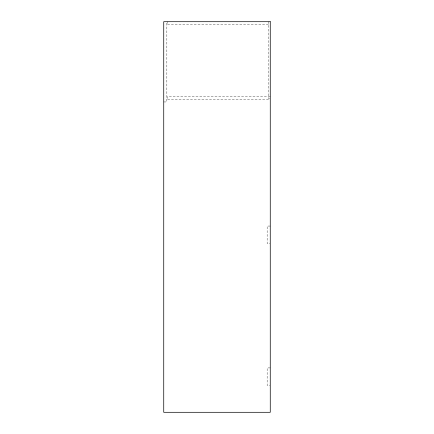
<?xml version="1.0" encoding="UTF-8"?>
<svg xmlns="http://www.w3.org/2000/svg" width="434" height="434" viewBox="0 0 434 434"><rect width="100%" height="100%" fill="white"/><g stroke="black" fill="none" stroke-linecap="round" stroke-linejoin="round"><path stroke-width="0.33" stroke-dasharray="2.17 1.63" d="M268.489 24.809L167.285 24.809L167.285 21.7M270.263 96.711L167.285 96.711L167.285 99.82L269.585 99.82M269.671 98.491L268.489 98.491L268.489 21.7M163.737 101.952L166.846 101.952L166.846 22.053M270.263 226.054L267.154 226.054L267.154 243.81L269.644 243.81M270.263 367.913L267.154 367.913L267.154 385.669L269.644 385.669"/><path stroke-width="0.65" d="M270.263 21.7L163.737 21.7L163.737 412.3L270.263 412.3L270.263 21.7"/></g></svg>
